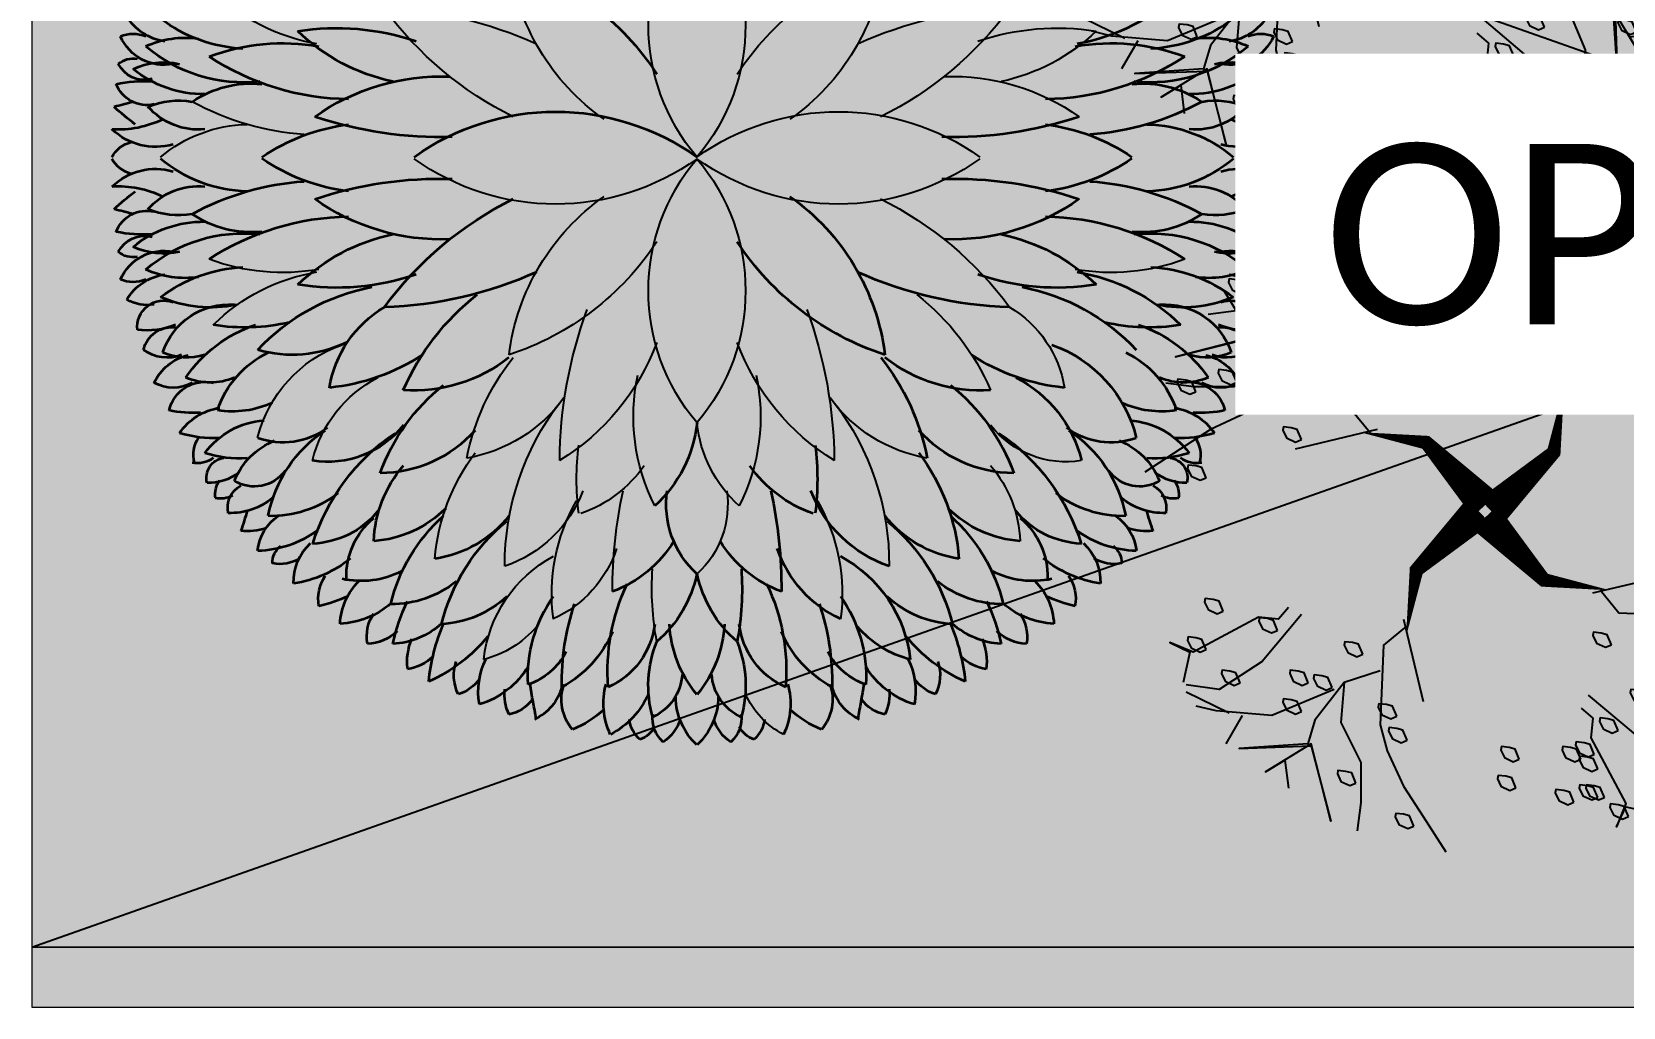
# Model space of a CAD drawing. Header units: millimetres. Extents: x -4167 to 87328, y -21481 to 19784.
# Drawn here: x 3985 to 4647, y 11500 to 11905 of the extents above; entities that cross this region are included whole.
import ezdxf

# ---------------------------------------------------------------- set-up
doc = ezdxf.new("R2010")
doc.units = ezdxf.units.MM
doc.header["$LTSCALE"] = 150
doc.linetypes.add('DASHED', pattern=[19.05, 12.7, -6.35])
for name, color, linetype in [('ad-Elevation 10', 8, 'Continuous'), ('ad-Furniture', 8, 'Continuous'), ('ad-Glass Sectionline', 140, 'Continuous'), ('ad-Text main', 7, 'Continuous')]:
    doc.layers.add(name, color=color, linetype=linetype)
doc.layers.add('ad-Landscape', color=7, linetype='Continuous', true_color=0x007f00)
doc.layers.add('ad-Landscape 2', color=7, linetype='Continuous', lineweight=35, true_color=0x264c00)
doc.styles.get("Standard").update_dxf_attribs({"font": 'calibril.ttf'})

# ---------------------------------------------------------------- blocks, each defined once
blk = doc.blocks.new('A$C61BE7BBE')
at = {"layer": 'ad-Landscape'}
for centre, radius, start, end in [((1.124, 0.963), 1.476, 139.5678, 220.4322), ((-1.124, 0.963), 1.476, 319.5678, 40.4322), ((-2.005, -0.521), 2.052, 33.3645, 71.7788), ((0.278, 1.632), 1.654, 187.071, 234.8541), ((-0.278, 1.632), 1.654, 305.1459, 352.929), ((2.521, 2.218), 1.411, 279.6586, 314.4053), ((-2.355, -1.807), 2.891, 65.6741, 88.2579), ((-0.182, 2.617), 2.589, 216.3709, 243.6204), ((2.355, -1.807), 2.891, 91.7421, 114.3259), ((0.182, 2.617), 2.589, 296.3796, 323.6291), ((-2.612, -0.83), 1.771, 71.0687, 99.21), ((-1.914, 1.938), 1.415, 226.1223, 258.1088), ((-1.853, -0.999), 1.59, 87.8069, 125.3426), ((2.722, 2.114), 1.948, 273.7396, 298.8178), ((-1.026, -1.431), 1.766, 54.4662, 125.5338), ((3.241, -0.766), 1.009, 49.8945, 88.7438), ((-1.026, 1.431), 1.766, 234.4662, 305.5338), ((1.124, -0.963), 1.476, 139.5678, 220.4322), ((1.026, 1.431), 1.766, 234.4662, 305.5338), ((-1.124, -0.963), 1.476, 319.5678, 40.4322), ((-0.182, -2.617), 2.589, 116.3796, 143.6291), ((-0.278, -1.632), 1.654, 7.071, 54.8541), ((2.005, 0.521), 2.052, 213.3645, 251.7788), ((-3.006, 0.698), 1.529, 249.608, 279.927), ((3.006, 0.698), 1.529, 260.073, 290.392), ((2.521, -2.218), 1.411, 45.5947, 80.3414), ((-0.504, -2.388), 1.772, 127.9554, 156.5901), ((-1.841, -1.801), 0.836, 120.6803, 170.6952), ((2.262, -2.222), 3.258, 159.8575, 179.5136), ((-2.262, -2.222), 3.258, 0.4864, 20.1425), ((-1.892, -0.74), 1.708, 301.6282, 339.5254), ((1.892, -0.74), 1.708, 200.4746, 238.3718), ((2.259, -2.257), 0.955, 13.7428, 70.7401), ((0.013, -2.499), 1.688, 11.0285, 38.5633), ((0.973, -1.875), 1.434, 167.8862, 206.8402), ((-0.973, -1.875), 1.434, 333.1598, 12.1138), ((1.894, -2.412), 0.921, 13.6684, 62.8823), ((-1.856, -1.09), 1.102, 279.7318, 323.9609), ((0.542, -2.951), 1.936, 142.5885, 180.2685), ((1.856, -1.09), 1.102, 216.0391, 260.2682), ((-0.542, -2.951), 1.936, 359.7315, 37.4115), ((-2.675, -1.508), 0.695, 260.6567, 321.7175), ((-0.947, -1.818), 0.953, 312.2631, 353.7786), ((-1.11, -2.329), 1.983, 352.8697, 7.1303), ((0.442, -3.021), 1.463, 4.5397, 37.072), ((-1.447, -2.814), 0.898, 139.4924, 177.6991), ((1.144, -1.7), 0.928, 214.9166, 251.0505), ((0.453, -2.514), 0.676, 171.3917, 227.835), ((-2.889, -3.142), 3.502, 359.9824, 12.0052), ((1.697, -2.079), 0.932, 201.0147, 251.0085), ((0.295, -3.161), 1.349, 149.987, 187.7695), ((-0.295, -3.161), 1.349, 352.2305, 30.013), ((1.405, -2.554), 0.868, 198.6878, 245.2839), ((-1.74, -3.125), 2.067, 349.3214, 4.0479), ((0.579, -3.745), 0.974, 6.4669, 61.6556), ((1.724, -2.922), 0.735, 220.3866, 256.092), ((-0.906, -3.641), 0.606, 297.2695, 335.9728)]:
    blk.add_arc(centre, radius, start, end, dxfattribs=at)
at = {"layer": 'ad-Landscape 2'}
for centre, radius, start, end in [((2.005, -0.521), 2.052, 108.2212, 146.6355), ((-2.521, 2.218), 1.411, 225.5947, 260.3414), ((-3.806, 1.227), 0.386, 211.1509, 261.8872), ((-3.242, 1.855), 1.065, 232.5105, 267.2521), ((2.612, -0.83), 1.771, 80.79, 108.9313), ((3.242, 1.855), 1.065, 272.7479, 307.4895), ((3.806, 1.227), 0.386, 278.1128, 328.8491), ((-4.09, 0.665), 0.235, 66.9546, 113.0454), ((-3.864, 1.022), 0.348, 203.9184, 280.7874), ((-3.715, 0.193), 0.678, 81.5557, 114.7052), ((-3.288, 1.64), 1.093, 229.5217, 276.1719), ((-3.006, -0.698), 1.529, 80.073, 110.392), ((1.914, 1.938), 1.415, 281.8912, 313.8777), ((3.006, -0.698), 1.529, 69.608, 99.927), ((3.288, 1.64), 1.093, 263.8281, 310.4783), ((3.715, 0.193), 0.678, 65.2948, 98.4443), ((3.864, 1.022), 0.348, 259.2126, 336.0816), ((4.09, 0.665), 0.235, 66.9546, 113.0454), ((-4.09, 0.554), 0.166, 79.3544, 130.2832), ((-3.868, 0.167), 0.526, 77.3912, 114.963), ((-2.506, 2.298), 1.873, 236.553, 269.3505), ((2.506, 2.298), 1.873, 270.6495, 303.447), ((3.868, 0.167), 0.526, 65.037, 102.6088), ((4.09, 0.554), 0.166, 49.7168, 100.6456), ((-4.007, 0.779), 0.214, 207.1935, 284.6897), ((-3.58, 1.265), 0.803, 230.6141, 270.7898), ((1.853, -0.999), 1.59, 54.6574, 92.1931), ((3.58, 1.265), 0.803, 269.2102, 309.3859), ((4.007, 0.779), 0.214, 255.3103, 332.8065), ((-4.021, -0.331), 0.887, 85.5415, 102.4704), ((-3.99, 0.621), 0.238, 201.2281, 283.0029), ((-3.234, -0.221), 0.76, 84.1206, 124.2254), ((3.234, -0.221), 0.76, 55.7746, 95.8794), ((3.99, 0.621), 0.238, 256.9971, 338.7719), ((4.021, -0.331), 0.887, 77.5296, 94.4585), ((-4.487, 1.629), 1.285, 281.6372, 288.0005), ((-3.052, 1.626), 1.72, 226.87, 233.5161), ((-3.761, -0.151), 0.567, 79.894, 113.0436), ((-3.616, 0.691), 0.486, 221.139, 275.5703), ((-2.722, 2.114), 1.948, 241.1822, 266.2604), ((3.616, 0.691), 0.486, 264.4297, 318.861), ((3.761, -0.151), 0.567, 66.9564, 100.106), ((3.052, 1.626), 1.72, 306.4839, 313.13), ((4.487, 1.629), 1.285, 251.9995, 258.3628), ((-4.197, 0.939), 0.734, 266.4289, 296.017), ((-3.241, -0.766), 1.009, 91.2562, 130.1055), ((-2.353, -1.17), 1.423, 97.042, 124.3197), ((-1.863, 3.033), 2.882, 251.6105, 271.7173), ((1.026, -1.431), 1.766, 54.4662, 125.5338), ((1.863, 3.033), 2.882, 268.2827, 288.3895), ((2.353, -1.17), 1.423, 55.6803, 82.958), ((4.197, 0.939), 0.734, 243.983, 273.5711), ((-3.927, 0.536), 0.456, 226.0882, 286.2369), ((-4.046, -0.101), 0.224, 105.3109, 151.5664), ((3.927, 0.536), 0.456, 253.7631, 313.9118), ((4.046, -0.101), 0.224, 28.4336, 74.6891), ((-4.046, 0.101), 0.224, 208.4336, 254.6891), ((-3.927, -0.536), 0.456, 73.7631, 133.9118), ((-3.241, 0.766), 1.009, 229.8945, 268.7438), ((-2.353, 1.17), 1.423, 235.6803, 262.958), ((2.353, 1.17), 1.423, 277.042, 304.3197), ((3.241, 0.766), 1.009, 271.2562, 310.1055), ((3.927, -0.536), 0.456, 46.0882, 106.2369), ((4.046, 0.101), 0.224, 285.3109, 331.5664), ((-4.197, -0.939), 0.734, 63.983, 93.5711), ((-3.616, -0.691), 0.486, 84.4297, 138.861), ((-2.722, -2.114), 1.948, 93.7396, 118.8178), ((-1.863, -3.033), 2.882, 88.2827, 108.3895), ((1.863, -3.033), 2.882, 71.6105, 91.7173), ((2.722, -2.114), 1.948, 61.1822, 86.2604), ((3.616, -0.691), 0.486, 41.139, 95.5703), ((4.197, -0.939), 0.734, 86.4289, 116.017), ((-3.052, -1.626), 1.72, 126.4839, 133.13), ((-1.853, 0.999), 1.59, 234.6574, 272.1931), ((0.278, -1.632), 1.654, 125.1459, 172.929), ((0.182, -2.617), 2.589, 36.3709, 63.6204), ((1.853, 0.999), 1.59, 267.8069, 305.3426), ((3.052, -1.626), 1.72, 46.87, 53.5161), ((-4.487, -1.629), 1.285, 71.9995, 78.3628), ((-3.99, -0.621), 0.238, 76.9971, 158.7719), ((-3.761, 0.151), 0.567, 246.9564, 280.106), ((-3.234, 0.221), 0.76, 235.7746, 275.8794), ((-2.506, -2.298), 1.873, 90.6495, 123.447), ((2.506, -2.298), 1.873, 56.553, 89.3505), ((3.234, 0.221), 0.76, 264.1206, 304.2254), ((3.761, 0.151), 0.567, 259.894, 293.0436), ((3.99, -0.621), 0.238, 21.2281, 103.0029), ((4.487, -1.629), 1.285, 101.6372, 108.0005), ((-4.021, 0.331), 0.887, 257.5296, 274.4585), ((-4.007, -0.779), 0.214, 75.3103, 152.8065), ((-3.58, -1.265), 0.803, 89.2102, 129.3859), ((-3.288, -1.64), 1.093, 83.8281, 130.4783), ((-1.914, -1.938), 1.415, 101.8912, 133.8777), ((1.914, -1.938), 1.415, 46.1223, 78.1088), ((3.288, -1.64), 1.093, 49.5217, 96.1719), ((3.58, -1.265), 0.803, 50.6141, 90.7898), ((4.021, 0.331), 0.887, 265.5415, 282.4704), ((4.007, -0.779), 0.214, 27.1935, 104.6897), ((-4.09, -0.554), 0.166, 229.7168, 280.6456), ((-3.864, -1.022), 0.348, 79.2126, 156.0816), ((-3.868, -0.167), 0.526, 245.037, 282.6088), ((-2.005, 0.521), 2.052, 288.2212, 326.6355), ((3.868, -0.167), 0.526, 257.3912, 294.963), ((3.864, -1.022), 0.348, 23.9184, 100.7874), ((4.09, -0.554), 0.166, 259.3544, 310.2832), ((-3.242, -1.855), 1.065, 92.7479, 127.4895), ((3.242, -1.855), 1.065, 52.5105, 87.2521), ((-4.09, -0.665), 0.235, 246.9546, 293.0454), ((-3.806, -1.227), 0.386, 98.1128, 148.8491), ((-3.715, -0.193), 0.678, 245.2948, 278.4443), ((-2.521, -2.218), 1.411, 99.6586, 134.4053), ((-2.612, 0.83), 1.771, 260.79, 288.9313), ((-2.355, 1.807), 2.891, 271.7421, 294.3259), ((2.355, 1.807), 2.891, 245.6741, 268.2579), ((2.612, 0.83), 1.771, 251.0687, 279.21), ((3.715, -0.193), 0.678, 261.5557, 294.7052), ((3.806, -1.227), 0.386, 31.1509, 81.8872), ((4.09, -0.665), 0.235, 246.9546, 293.0454), ((-3.983, -0.753), 0.314, 240.8349, 278.4067), ((-3.867, -1.227), 0.193, 69.404, 185.8133), ((-3.529, -0.17), 0.914, 246.6856, 281.9827), ((-2.07, -2.438), 1.53, 100.88, 136.8447), ((0.504, -2.388), 1.772, 23.4099, 52.0446), ((2.07, -2.438), 1.53, 43.1553, 79.12), ((3.529, -0.17), 0.914, 258.0173, 293.3144), ((3.867, -1.227), 0.193, 354.1867, 110.596), ((3.983, -0.753), 0.314, 261.5933, 299.1651), ((-3.393, -1.57), 0.508, 85.6371, 161.6343), ((1.841, -1.801), 0.836, 9.3048, 59.3197), ((3.393, -1.57), 0.508, 18.3657, 94.3629), ((-3.99, -0.707), 0.544, 262.7166, 292.3542), ((-3.806, -1.439), 0.213, 83.9314, 167.1466), ((-2.872, -2.169), 1.015, 108.9376, 145.3584), ((-3.278, 0.198), 1.427, 260.7451, 283.0431), ((3.278, 0.198), 1.427, 256.9569, 279.2549), ((2.872, -2.169), 1.015, 34.6416, 71.0624), ((3.99, -0.707), 0.544, 247.6458, 277.2834), ((3.806, -1.439), 0.213, 12.8534, 96.0686), ((-2.259, -2.257), 0.955, 109.2599, 166.2572), ((2.935, -0.536), 0.892, 243.9188, 286.3599), ((-3.843, -1.163), 0.285, 233.2838, 291.6454), ((-3.602, -1.788), 0.37, 103.9638, 154.6363), ((-3.699, -1.02), 0.428, 245.5975, 287.5893), ((-2.789, -2.062), 0.727, 116.203, 161.3292), ((-2.813, -0.17), 1.503, 275.6253, 303.1332), ((-2.053, -0.575), 1.111, 266.0484, 308.3502), ((-0.013, -2.499), 1.688, 141.4367, 168.9715), ((2.053, -0.575), 1.111, 231.6498, 273.9516), ((2.813, -0.17), 1.503, 236.8668, 264.3747), ((2.789, -2.062), 0.727, 18.6708, 63.797), ((3.699, -1.02), 0.428, 252.4107, 294.4025), ((3.602, -1.788), 0.37, 25.3637, 76.0362), ((3.843, -1.163), 0.285, 248.3546, 306.7162), ((-3.531, -1.186), 0.443, 246.5632, 293.4368), ((-1.894, -2.412), 0.921, 117.1177, 166.3316), ((3.531, -1.186), 0.443, 246.5632, 293.4368), ((-3.799, -1.387), 0.279, 240.3623, 299.6377), ((-3.566, -1.894), 0.271, 77.551, 166.3454), ((-0.957, -2.767), 1.425, 128.2279, 160.2669), ((0.957, -2.767), 1.425, 19.7331, 51.7721), ((3.566, -1.894), 0.271, 13.6546, 102.449), ((3.799, -1.387), 0.279, 240.3623, 299.6377), ((-3.646, -0.97), 0.879, 257.9266, 272.9974), ((-3.394, -2.243), 0.437, 98.927, 145.2152), ((-3.37, -1.133), 0.705, 261.247, 294.3965), ((3.37, -1.133), 0.705, 245.6035, 278.753), ((3.394, -2.243), 0.437, 34.7848, 81.073), ((3.646, -0.97), 0.879, 267.0026, 282.0734), ((-3.104, -2.475), 0.573, 93.6266, 144.2365), ((-3.002, -1.519), 0.544, 250.202, 306.221), ((0.947, -1.818), 0.953, 186.2214, 227.7369), ((2.675, -1.508), 0.695, 218.2825, 279.3433), ((3.002, -1.519), 0.544, 233.779, 289.798), ((3.104, -2.475), 0.573, 35.7635, 86.3734), ((-3.508, -1.218), 0.814, 252.4778, 273.2362), ((-3.413, -2.155), 0.239, 147.6824, 193.2452), ((-2.867, -2.536), 0.525, 111.9719, 158.1743), ((-2.167, -2.776), 0.96, 123.4494, 169.1419), ((-1.329, -3.259), 1.53, 124.2544, 162.4095), ((-2.301, -1.358), 0.927, 270.1716, 318.2607), ((2.301, -1.358), 0.927, 221.7393, 269.8284), ((1.329, -3.259), 1.53, 17.5905, 55.7456), ((2.167, -2.776), 0.96, 10.8581, 56.5506), ((2.867, -2.536), 0.525, 21.8257, 68.0281), ((3.508, -1.218), 0.814, 266.7638, 287.5222), ((3.413, -2.155), 0.239, 346.7548, 32.3176), ((-3.623, -2.031), 0.183, 257.9287, 308.8575), ((-3.324, -1.386), 0.793, 251.9877, 274.4337), ((-3.41, -2.32), 0.148, 98.297, 193.9033), ((-0.442, -3.021), 1.463, 142.928, 175.4603), ((1.11, -2.329), 1.983, 172.8697, 187.1303), ((3.324, -1.386), 0.793, 265.5663, 288.0123), ((3.41, -2.32), 0.148, 346.0967, 81.703), ((3.623, -2.031), 0.183, 231.1425, 282.0713), ((-3.547, -1.977), 0.379, 269.0458, 306.1809), ((-3.21, -2.109), 0.273, 237.8448, 324.6011), ((-1.144, -1.7), 0.928, 288.9495, 325.0834), ((1.447, -2.814), 0.898, 2.3009, 40.5076), ((3.21, -2.109), 0.273, 215.3989, 302.1552), ((3.547, -1.977), 0.379, 233.8191, 270.9542), ((-3.325, -2.438), 0.17, 143.7235, 189.2863), ((-3.218, -2.537), 0.186, 119.0055, 191.7638), ((-1.697, -2.079), 0.932, 288.9915, 338.9853), ((2.889, -3.142), 3.502, 167.9948, 180.0176), ((-0.453, -2.514), 0.676, 312.165, 8.6083), ((3.218, -2.537), 0.186, 348.2362, 60.9945), ((3.325, -2.438), 0.17, 350.7137, 36.2765), ((-3.454, -2.302), 0.168, 256.8191, 300.1098), ((-3.387, -2.087), 0.488, 268.4011, 309.1706), ((-3.088, -1.801), 0.795, 268.4481, 307.5281), ((3.088, -1.801), 0.795, 232.4719, 271.5519), ((3.387, -2.087), 0.488, 230.8294, 271.5989), ((3.454, -2.302), 0.168, 239.8902, 283.1809), ((-4.711, -2.181), 1.496, 339.5864, 345.4463), ((-2.833, -2.887), 0.356, 124.2819, 173.793), ((-2.813, -2.152), 0.645, 272.2183, 320.8436), ((-1.999, -3.032), 0.544, 129.3196, 181.7514), ((-2.402, -1.959), 0.821, 274.0733, 314.8771), ((-1.014, -3.524), 1.242, 131.6019, 166.473), ((-2.026, -2.069), 0.846, 278.5709, 321.5072), ((-0.488, -3.723), 1.408, 129.2482, 165.9132), ((2.026, -2.069), 0.846, 218.4928, 261.4291), ((0.488, -3.723), 1.408, 14.0868, 50.7518), ((2.402, -1.959), 0.821, 225.1229, 265.9267), ((1.014, -3.524), 1.242, 13.527, 48.3981), ((2.813, -2.152), 0.645, 219.1564, 267.7817), ((1.999, -3.032), 0.544, 358.2486, 50.6804), ((2.833, -2.887), 0.356, 6.207, 55.7181), ((4.711, -2.181), 1.496, 194.5537, 200.4136), ((-3.255, -2.307), 0.399, 262.2727, 289.059), ((-3.205, -2.09), 0.759, 271.415, 306.1567), ((3.205, -2.09), 0.759, 233.8433, 268.585), ((3.255, -2.307), 0.399, 250.941, 277.7273), ((-2.929, -2.933), 0.15, 126.1904, 182.5297), ((-2.554, -3.07), 0.372, 132.039, 182.3981), ((-1.405, -2.554), 0.868, 294.7161, 341.3122), ((-0.914, -2.323), 0.874, 290.1808, 328.5951), ((0.914, -2.323), 0.874, 211.4049, 249.8192), ((2.554, -3.07), 0.372, 357.6019, 47.961), ((2.929, -2.933), 0.15, 357.4703, 53.8096), ((-3.025, -2.67), 0.274, 258.7338, 302.0246), ((-3.055, -2.232), 0.863, 278.6128, 308.9762), ((-2.436, -2.424), 0.643, 257.6145, 296.9239), ((-0.579, -3.745), 0.974, 118.3444, 173.5331), ((1.74, -3.125), 2.067, 175.9521, 190.6786), ((2.436, -2.424), 0.643, 243.0761, 282.3855), ((3.055, -2.232), 0.863, 231.0238, 261.3872), ((3.025, -2.67), 0.274, 237.9754, 281.2662), ((-2.458, -3.195), 0.289, 145.3594, 190.9222), ((-2.128, -3.396), 0.461, 134.4168, 177.6352), ((-2.208, -2.504), 0.73, 268.9494, 309.1849), ((0.81, -3.717), 1.458, 154.4442, 184.6619), ((-0.876, -2.829), 0.895, 310.7887, 348.0381), ((0.876, -2.829), 0.895, 191.9619, 229.2113), ((-0.81, -3.717), 1.458, 355.3381, 25.5558), ((2.208, -2.504), 0.73, 230.8151, 271.0506), ((2.128, -3.396), 0.461, 2.3648, 45.5832), ((2.458, -3.195), 0.289, 349.0778, 34.6406), ((-3.046, -2.005), 1.281, 283.7152, 293.8565), ((-2.622, -2.757), 0.621, 273.0667, 310.2241), ((-0.915, -3.796), 1.32, 153.7814, 168.0611), ((-1.896, -2.617), 0.764, 273.1884, 312.6145), ((-0.211, -3.764), 1.016, 144.8498, 183.0189), ((0.211, -3.764), 1.016, 356.9811, 35.1502), ((1.896, -2.617), 0.764, 227.3855, 266.8116), ((0.915, -3.796), 1.32, 11.9389, 26.2186), ((2.622, -2.757), 0.621, 229.7759, 266.9333), ((3.046, -2.005), 1.281, 246.1435, 256.2848), ((-2.106, -3.468), 0.289, 145.3594, 190.9222), ((0.785, -3.797), 1.765, 161.3885, 181.2452), ((-0.785, -3.797), 1.765, 358.7548, 18.6115), ((2.106, -3.468), 0.289, 349.0778, 34.6406), ((-2.403, -3.194), 0.329, 272.3146, 313.7549), ((-2.239, -2.943), 0.581, 273.3251, 311.6636), ((-0.466, -3.951), 1.488, 157.2926, 174.0275), ((-1.724, -2.922), 0.735, 283.908, 319.6134), ((-1.37, -3.11), 0.824, 298.2203, 336.7804), ((-0.873, -3.314), 0.57, 293.7313, 353.3277), ((0.672, -3.334), 0.873, 183.0038, 219.6059), ((-0.672, -3.334), 0.873, 320.3941, 356.9962), ((0.873, -3.314), 0.57, 186.6723, 246.2687), ((1.37, -3.11), 0.824, 203.2196, 241.7797), ((0.466, -3.951), 1.488, 5.9725, 22.7074), ((2.239, -2.943), 0.581, 228.3364, 266.6749), ((2.403, -3.194), 0.329, 226.2451, 267.6854), ((-1.692, -3.651), 0.41, 156.3892, 187.6723), ((-2.444, -2.7), 1.205, 294.4744, 320.3824), ((0.485, -3.825), 0.838, 157.7226, 195.8673), ((-0.485, -3.825), 0.838, 344.1327, 22.2774), ((2.444, -2.7), 1.205, 219.6176, 245.5256), ((1.692, -3.651), 0.41, 352.3277, 23.6108), ((-2.158, -3.355), 0.356, 279.6308, 313.1371), ((-1.452, -3.751), 0.311, 161.2129, 206.1809), ((-1.034, -3.87), 0.552, 154.5471, 189.5144), ((-1.759, -3.363), 0.625, 286.9117, 328.7423), ((-1.383, -3.356), 0.488, 288.8174, 332.5625), ((1.383, -3.356), 0.488, 207.4375, 251.1826), ((1.759, -3.363), 0.625, 211.2577, 253.0883), ((1.034, -3.87), 0.552, 350.4856, 25.4529), ((1.452, -3.751), 0.311, 333.8191, 18.7871), ((2.158, -3.355), 0.356, 226.8629, 260.3692), ((-1.821, -3.599), 0.302, 287.3992, 323.6788), ((-0.466, -3.725), 0.359, 293.7056, 356.9487), ((0.466, -3.725), 0.359, 183.0513, 246.2944), ((1.821, -3.599), 0.302, 216.3212, 252.6008), ((-1.053, -3.888), 0.343, 173.8947, 205.1777), ((-1.415, -3.77), 0.269, 281.0401, 324.9578), ((5.866, -2.673), 7.168, 189.1667, 191.2403), ((-1.327, -3.744), 0.358, 294.3218, 345.6204), ((-0.641, -3.924), 0.342, 161.3254, 219.8207), ((-0.143, -3.955), 0.535, 164.7932, 204.8095), ((0.323, -3.905), 0.477, 180.4376, 227.2613), ((-0.323, -3.905), 0.477, 312.7387, 359.5624), ((0.906, -3.641), 0.606, 204.0272, 242.7305), ((0.143, -3.955), 0.535, 335.1905, 15.2068), ((0.641, -3.924), 0.342, 320.1793, 18.6746), ((1.327, -3.744), 0.358, 194.3796, 245.6782), ((-5.866, -2.673), 7.168, 348.7597, 350.8333), ((1.415, -3.77), 0.269, 215.0422, 258.9599), ((1.053, -3.888), 0.343, 334.8223, 6.1053), ((-1.18, -3.454), 0.743, 291.8594, 312.9677), ((-0.096, -4.063), 0.227, 172.7272, 229.0665), ((0.096, -4.063), 0.227, 310.9335, 7.2728), ((1.18, -3.454), 0.743, 227.0323, 248.1406), ((-0.266, -4.046), 0.225, 186.241, 229.1557), ((-0.491, -4.017), 0.214, 291.17, 329.5844), ((-0.414, -3.981), 0.305, 303.605, 342.9027), ((0.414, -3.981), 0.305, 197.0973, 236.395), ((0.491, -4.017), 0.214, 210.4156, 248.83), ((0.266, -4.046), 0.225, 310.8443, 353.759)]:
    blk.add_arc(centre, radius, start, end, dxfattribs=at)
blk = doc.blocks.new('A$C1DD67A25')
at = {"layer": 'ad-Landscape'}
for points in [[(362.2, 368.8, 36.2, 14.5, 0), (424, 434.3, 14.5, 0.724, 0), (490.5, 444.8, 0, 0, 0), (450.9, 444.8, 0, 0, 0), (475.6, 527.6, 0, 0, 0), (470.7, 544.9, 0, 0, 0), (382.1, 603.6, 0, 0, 0), (406.7, 583.1, 0, 0, 0), (362.2, 579.4, 0, 0, 0), (406.7, 583.1, 0, 0, 0), (470.7, 544.9, 0, 0, 0), (436.3, 652.2, 0, 0, 0), (485.7, 696.8, 0, 0, 0), (433.7, 652.2, 0, 0, 0), (421.4, 696.8, 0, 0, 0), (428.8, 717.7, 0, 0, 0), (416.5, 696.8, 0, 0, 0), (374.6, 720.9, 0, 0, 0), (416.5, 696.8, 0, 0, 0), (325.2, 724.6, 0, 0, 0)], [(355.7, 362.2, 36.2, 14.5, 0), (290.2, 424, 14.5, 0.724, 0), (279.7, 490.5, 0, 0, 0), (279.7, 450.9, 0, 0, 0), (197, 475.6, 0, 0, 0), (179.7, 470.7, 0, 0, 0), (121, 382.1, 0, 0, 0), (141.5, 406.7, 0, 0, 0), (145.1, 362.2, 0, 0, 0), (141.5, 406.7, 0, 0, 0), (179.7, 470.7, 0, 0, 0), (72.3, 436.3, 0, 0, 0), (27.7, 485.7, 0, 0, 0), (72.3, 433.7, 0, 0, 0), (27.7, 421.4, 0, 0, 0), (6.8, 428.8, 0, 0, 0), (27.7, 416.5, 0, 0, 0), (3.6, 374.6, 0, 0, 0), (27.7, 416.5, 0, 0, 0), (0, 325.2, 0, 0, 0)], [(368.8, 362.3, 36.2, 14.5, 0), (434.3, 300.6, 14.5, 0.724, 0), (444.8, 234, 0, 0, 0), (444.8, 273.6, 0, 0, 0), (527.6, 249, 0, 0, 0), (544.9, 253.8, 0, 0, 0), (603.6, 342.5, 0, 0, 0), (583.1, 317.8, 0, 0, 0), (579.4, 362.3, 0, 0, 0), (583.1, 317.8, 0, 0, 0), (544.9, 253.8, 0, 0, 0), (652.2, 288.3, 0, 0, 0), (696.8, 238.9, 0, 0, 0), (652.2, 290.9, 0, 0, 0), (696.8, 303.2, 0, 0, 0), (717.7, 295.7, 0, 0, 0), (696.8, 308.1, 0, 0, 0), (720.9, 350, 0, 0, 0), (696.8, 308.1, 0, 0, 0), (724.6, 399.3, 0, 0, 0)], [(362.3, 355.7, 36.2, 14.5, 0), (300.6, 290.2, 14.5, 0.724, 0), (234, 279.7, 0, 0, 0), (273.6, 279.7, 0, 0, 0), (249, 197, 0, 0, 0), (253.8, 179.7, 0, 0, 0), (342.5, 121, 0, 0, 0), (317.8, 141.5, 0, 0, 0), (362.3, 145.1, 0, 0, 0), (317.8, 141.5, 0, 0, 0), (253.8, 179.7, 0, 0, 0), (288.3, 72.3, 0, 0, 0), (238.9, 27.7, 0, 0, 0), (290.9, 72.3, 0, 0, 0), (303.2, 27.7, 0, 0, 0), (295.7, 6.8, 0, 0, 0), (308.1, 27.7, 0, 0, 0), (350, 3.6, 0, 0, 0), (308.1, 27.7, 0, 0, 0), (399.3, 0, 0, 0, 0)]]:
    blk.add_lwpolyline(points, format="xyseb", dxfattribs=at)
for points in [[(329.8, 738.4), (334.2, 748.9), (340.5, 750.7), (348.7, 751.6), (349.4, 748), (345.6, 740.1), (336.1, 735.7)], [(376.3, 708.2), (380.7, 718.7), (387, 720.5), (395.2, 721.4), (395.9, 717.8), (392, 709.9), (382.6, 705.5)], [(405, 718.3), (409.4, 728.8), (415.7, 730.6), (423.9, 731.5), (424.5, 727.9), (420.7, 720), (411.3, 715.6)], [(204.6, 698.2), (209, 708.8), (215.3, 710.5), (223.5, 711.4), (224.1, 707.8), (220.3, 700), (210.9, 695.5)], [(405, 693.2), (409.4, 703.8), (415.7, 705.5), (423.9, 706.4), (424.5, 702.9), (420.7, 695), (411.3, 690.6)], [(179.5, 653.1), (183.9, 663.6), (190.2, 665.4), (198.4, 666.3), (199, 662.7), (195.2, 654.8), (185.8, 650.4)], [(358.4, 648.1), (362.8, 658.7), (369.1, 660.4), (377.3, 661.3), (378, 657.7), (374.2, 649.8), (364.7, 645.4)], [(473, 653.1), (477.4, 663.6), (483.7, 665.4), (491.9, 666.3), (492.5, 662.7), (488.7, 654.8), (479.3, 650.4)], [(558.8, 643.1), (563.2, 653.7), (569.5, 655.4), (577.7, 656.3), (578.3, 652.7), (574.5, 644.8), (565.1, 640.4)], [(136.6, 638.1), (141, 648.7), (147.3, 650.4), (155.5, 651.3), (156.1, 647.7), (152.3, 639.9), (142.9, 635.4)], [(258.3, 628), (262.7, 638.6), (269, 640.3), (277.2, 641.2), (277.8, 637.7), (274, 629.8), (264.6, 625.4)], [(433.6, 638.1), (438, 648.7), (444.3, 650.4), (452.5, 651.3), (453.2, 647.7), (449.4, 639.9), (439.9, 635.4)], [(483.7, 638.1), (488, 648.7), (494.3, 650.4), (502.5, 651.3), (503.2, 647.7), (499.4, 639.9), (490, 635.4)], [(490.9, 623), (495.3, 633.6), (501.5, 635.3), (509.7, 636.3), (510.4, 632.7), (506.6, 624.8), (497.2, 620.4)], [(576.7, 638.1), (581.1, 648.7), (587.4, 650.4), (595.6, 651.3), (596.2, 647.7), (592.4, 639.9), (583, 635.4)], [(193.8, 608), (198.2, 618.5), (204.5, 620.2), (212.7, 621.2), (213.4, 617.6), (209.6, 609.7), (200.1, 605.3)], [(243.9, 593), (248.3, 603.5), (254.6, 605.3), (262.8, 606.2), (263.5, 602.6), (259.7, 594.7), (250.2, 590.3)], [(444.3, 603), (448.7, 613.5), (455, 615.3), (463.2, 616.2), (463.9, 612.6), (460, 604.7), (450.6, 600.3)], [(612.5, 593), (616.8, 603.5), (623.1, 605.3), (631.3, 606.2), (632, 602.6), (628.2, 594.7), (618.8, 590.3)], [(140.2, 588), (144.5, 598.6), (150.8, 600.3), (159, 601.2), (159.7, 597.6), (155.9, 589.7), (146.4, 585.3)], [(548.1, 588), (552.5, 598.6), (558.8, 600.3), (567, 601.2), (567.6, 597.6), (563.8, 589.7), (554.4, 585.3)], [(233.2, 557.8), (237.6, 568.4), (243.9, 570.1), (252.1, 571.1), (252.7, 567.5), (248.9, 559.6), (239.5, 555.2)], [(580.3, 562.9), (584.7, 573.5), (591, 575.2), (599.2, 576.2), (599.9, 572.6), (596.1, 564.7), (586.6, 560.3)], [(376.3, 542.9), (380.7, 553.4), (387, 555.2), (395.2, 556.1), (395.9, 552.5), (392, 544.6), (382.6, 540.2)], [(476.5, 547.9), (480.9, 558.4), (487.2, 560.2), (495.4, 561.1), (496.1, 557.5), (492.3, 549.6), (482.8, 545.2)], [(526.6, 527.8), (531, 538.3), (537.3, 540.1), (545.5, 541), (546.2, 537.4), (542.4, 529.5), (532.9, 525.1)], [(469.3, 517.8), (473.7, 528.4), (480, 530.1), (488.2, 531), (488.9, 527.4), (485.1, 519.5), (475.6, 515.1)], [(623.2, 497.7), (627.6, 508.3), (633.9, 510), (642.1, 511), (642.8, 507.4), (639, 499.5), (629.5, 495.1)], [(25.7, 477.7), (30.1, 488.2), (36.4, 490), (44.6, 490.9), (45.2, 487.3), (41.4, 479.4), (32, 475)], [(90, 482.8), (94.4, 493.3), (100.7, 495.1), (108.9, 496), (109.6, 492.4), (105.8, 484.5), (96.3, 480.1)], [(591, 482.8), (595.4, 493.3), (601.7, 495.1), (609.9, 496), (610.6, 492.4), (606.7, 484.5), (597.3, 480.1)], [(666.1, 487.8), (670.5, 498.3), (676.8, 500.1), (685, 501), (685.7, 497.4), (681.9, 489.5), (672.4, 485.1)], [(72.1, 457.7), (76.5, 468.3), (82.8, 470), (91, 470.9), (91.7, 467.3), (87.9, 459.5), (78.4, 455)], [(111.6, 447.6), (116, 458.2), (122.3, 459.9), (130.5, 460.8), (131.1, 457.2), (127.3, 449.4), (117.9, 444.9)], [(75.8, 437.6), (80.2, 448.2), (86.5, 449.9), (94.7, 450.9), (95.3, 447.3), (91.5, 439.4), (82.1, 435)], [(555.2, 437.6), (559.6, 448.2), (565.9, 449.9), (574.1, 450.9), (574.8, 447.3), (571, 439.4), (561.5, 435)], [(150.9, 412.6), (155.3, 423.1), (161.6, 424.9), (169.8, 425.8), (170.5, 422.2), (166.7, 414.3), (157.2, 409.9)], [(655.4, 397.5), (659.8, 408.1), (666.1, 409.8), (674.3, 410.7), (675, 407.1), (671.2, 399.2), (661.7, 394.8)], [(4.2, 357.5), (8.6, 368), (14.9, 369.8), (23.1, 370.7), (23.8, 367.1), (20, 359.2), (10.5, 354.8)], [(40, 292.3), (44.4, 302.8), (50.7, 304.6), (58.9, 305.5), (59.6, 301.9), (55.7, 294), (46.3, 289.6)], [(111.6, 272.2), (116, 282.8), (122.3, 284.5), (130.5, 285.4), (131.1, 281.8), (127.3, 273.9), (117.9, 269.5)], [(637.6, 257.2), (641.9, 267.8), (648.2, 269.5), (656.4, 270.5), (657.1, 266.9), (653.3, 259), (643.9, 254.6)], [(47.1, 232.2), (51.5, 242.7), (57.8, 244.5), (66, 245.4), (66.7, 241.8), (62.9, 233.9), (53.4, 229.5)], [(229.6, 222.1), (234, 232.6), (240.3, 234.4), (248.5, 235.3), (249.2, 231.7), (245.3, 223.8), (235.9, 219.4)], [(580.3, 237.2), (584.7, 247.7), (591, 249.5), (599.2, 250.4), (599.9, 246.8), (596.1, 238.9), (586.6, 234.5)], [(100.8, 212.1), (105.2, 222.7), (111.5, 224.4), (119.7, 225.3), (120.4, 221.7), (116.5, 213.8), (107.1, 209.4)], [(490.9, 212.1), (495.3, 222.7), (501.5, 224.4), (509.7, 225.3), (510.4, 221.7), (506.6, 213.8), (497.2, 209.4)], [(655.4, 217.1), (659.8, 227.6), (666.1, 229.4), (674.3, 230.3), (675, 226.7), (671.2, 218.8), (661.7, 214.4)], [(90, 192), (94.4, 202.6), (100.7, 204.3), (108.9, 205.3), (109.6, 201.7), (105.8, 193.8), (96.3, 189.4)], [(161.6, 197), (166, 207.6), (172.3, 209.3), (180.5, 210.2), (181.2, 206.6), (177.3, 198.8), (167.9, 194.4)], [(97.2, 187), (101.6, 197.6), (107.9, 199.3), (116.1, 200.3), (116.8, 196.7), (113, 188.8), (103.5, 184.4)], [(168.8, 187), (173.2, 197.6), (179.5, 199.3), (187.7, 200.3), (188.4, 196.7), (184.5, 188.8), (175.1, 184.4)], [(523, 177.1), (527.4, 187.6), (533.7, 189.4), (541.9, 190.3), (542.5, 186.7), (538.7, 178.8), (529.3, 174.4)], [(548.1, 182.1), (552.5, 192.6), (558.8, 194.4), (567, 195.3), (567.6, 191.7), (563.8, 183.8), (554.4, 179.4)], [(619.7, 182.1), (624.1, 192.6), (630.4, 194.4), (638.6, 195.3), (639.2, 191.7), (635.4, 183.8), (626, 179.4)], [(93.7, 157), (98.1, 167.6), (104.4, 169.3), (112.6, 170.2), (113.2, 166.6), (109.4, 158.7), (100, 154.3)], [(190.3, 162), (194.7, 172.5), (201, 174.3), (209.2, 175.2), (209.8, 171.6), (206, 163.7), (196.6, 159.3)], [(25.7, 152), (30.1, 162.6), (36.4, 164.3), (44.6, 165.2), (45.2, 161.6), (41.4, 153.7), (32, 149.3)], [(455.1, 146.9), (459.5, 157.5), (465.8, 159.2), (474, 160.1), (474.6, 156.5), (470.8, 148.6), (461.4, 144.2)], [(555.2, 152), (559.6, 162.6), (565.9, 164.3), (574.1, 165.2), (574.8, 161.6), (571, 153.7), (561.5, 149.3)], [(222.5, 131.9), (226.9, 142.5), (233.2, 144.2), (241.4, 145.2), (242, 141.6), (238.2, 133.7), (228.8, 129.3)], [(444.3, 121.8), (448.7, 132.4), (455, 134.1), (463.2, 135.1), (463.9, 131.5), (460, 123.6), (450.6, 119.2)], [(247.5, 106.9), (251.9, 117.4), (258.2, 119.2), (266.4, 120.1), (267.1, 116.5), (263.2, 108.6), (253.8, 104.2)], [(168.8, 96.8), (173.2, 107.3), (179.5, 109.1), (187.7, 110), (188.4, 106.4), (184.5, 98.5), (175.1, 94.1)], [(243.9, 91.8), (248.3, 102.4), (254.6, 104.1), (262.8, 105), (263.5, 101.4), (259.7, 93.5), (250.2, 89.1)], [(261.8, 101.9), (266.2, 112.4), (272.5, 114.2), (280.7, 115.1), (281.4, 111.5), (277.6, 103.6), (268.1, 99.2)], [(326.3, 101.9), (330.7, 112.4), (337, 114.2), (345.2, 115.1), (345.8, 111.5), (342, 103.6), (332.6, 99.2)], [(133, 81.8), (137.4, 92.4), (143.7, 94.1), (151.9, 95), (152.6, 91.4), (148.8, 83.6), (139.3, 79.1)], [(183.1, 76.8), (187.5, 87.4), (193.8, 89.1), (202, 90.1), (202.7, 86.5), (198.9, 78.6), (189.4, 74.2)], [(329.8, 71.7), (334.2, 82.3), (340.5, 84), (348.7, 84.9), (349.4, 81.4), (345.6, 73.5), (336.1, 69.1)], [(498, 76.8), (502.4, 87.4), (508.7, 89.1), (516.9, 90.1), (517.5, 86.5), (513.7, 78.6), (504.3, 74.2)], [(236.8, 61.7), (241.2, 72.3), (247.5, 74), (255.7, 75), (256.4, 71.4), (252.6, 63.5), (243.1, 59.1)], [(243.9, 61.7), (248.3, 72.3), (254.6, 74), (262.8, 75), (263.5, 71.4), (259.7, 63.5), (250.2, 59.1)], [(269, 56.8), (273.3, 67.3), (279.6, 69.1), (287.8, 70), (288.5, 66.4), (284.7, 58.5), (275.3, 54.1)], [(211.7, 41.7), (216.1, 52.2), (222.4, 54), (230.6, 54.9), (231.3, 51.3), (227.5, 43.4), (218, 39)], [(437.2, 31.7), (441.6, 42.3), (447.9, 44), (456.1, 44.9), (456.7, 41.3), (452.9, 33.4), (443.5, 29)]]:
    blk.add_lwpolyline(points, close=True, dxfattribs=at)
for points in [[(279.7, 483.1), (255.6, 502.9), (252, 586.7), (259.3, 613.9), (276.6, 651), (297, 682.8), (321.1, 719.8)], [(214.2, 542.2), (183.3, 581.8), (176, 606.5), (103.7, 611.3), (179.7, 608.7), (200.1, 687.7), (179.7, 606.5), (131.5, 636), (151.9, 623.7), (155.6, 653.2)], [(252, 529.8), (214.2, 542.2), (210.6, 584.1), (231.5, 626.3), (231.5, 668.2), (227.9, 697.7)], [(463.2, 569), (475.6, 579.4), (473.3, 600.4), (510.3, 669.1), (500.3, 693.6), (510.3, 672.7), (542.2, 679.5)], [(470.7, 555.3), (520.1, 596.7), (549.6, 641.8), (544.8, 676.3)], [(574.3, 631.3), (552.2, 676.3)], [(549.6, 520.8), (576.9, 586.3), (572, 644.9), (566.8, 665.9)], [(542.2, 510.3), (581.8, 541.2), (606.5, 548.5), (611.3, 620.8), (608.7, 544.9), (687.7, 524.4), (606.5, 544.9), (636, 593.1), (623.7, 572.6), (653.2, 569)], [(576.9, 617.7), (606.5, 634.9)], [(106.9, 576.9), (89.6, 606.5)], [(93.2, 574.3), (48.2, 552.2)], [(203.8, 549.6), (138.3, 576.9), (79.6, 572), (58.7, 566.8)], [(276.6, 475.6), (297, 562)], [(155.6, 463.2), (145.1, 475.6), (124.2, 473.3), (55.5, 510.3), (30.9, 500.3), (51.9, 510.3), (45, 542.2)], [(169.2, 470.7), (127.8, 520.1), (82.8, 549.6), (48.2, 544.8)], [(529.8, 472.6), (542.2, 510.3), (584.1, 513.9), (626.3, 493), (668.2, 493), (697.7, 496.7)], [(483.1, 444.8), (502.9, 468.9), (586.7, 472.6), (613.9, 465.3), (651, 448), (682.8, 427.5), (719.8, 403.4)], [(475.6, 448), (562, 427.5)], [(241.5, 279.7), (221.7, 255.6), (137.9, 252), (110.6, 259.3), (73.6, 276.6), (41.8, 297), (4.7, 321.1)], [(249, 276.6), (162.6, 297)], [(194.7, 252), (182.4, 214.2), (140.5, 210.6), (98.3, 231.5), (56.4, 231.5), (26.8, 227.9)], [(555.3, 253.8), (596.7, 204.5), (641.8, 174.9), (676.3, 179.8)], [(569, 261.3), (579.4, 249), (600.4, 251.2), (669.1, 214.2), (693.6, 224.3), (672.7, 214.2), (679.5, 182.4)], [(444.8, 241.5), (468.9, 221.7), (472.6, 137.9), (465.3, 110.6), (448, 73.6), (427.5, 41.8), (403.4, 4.7)], [(448, 249), (427.5, 162.6)], [(182.4, 214.2), (142.8, 183.3), (118.1, 176), (113.2, 103.7), (115.8, 179.7), (36.9, 200.1), (118.1, 179.7), (88.5, 131.5), (100.9, 151.9), (71.3, 155.6)], [(174.9, 203.8), (147.6, 138.3), (152.5, 79.6), (157.7, 58.7)], [(472.6, 194.7), (510.3, 182.4), (513.9, 140.5), (493, 98.3), (493, 56.4), (496.7, 26.8)], [(253.8, 169.2), (204.5, 127.8), (174.9, 82.8), (179.8, 48.2)], [(510.3, 182.4), (541.2, 142.8), (548.5, 118.1), (620.8, 113.2), (544.9, 115.8), (524.4, 36.9), (544.9, 118.1), (593.1, 88.5), (572.6, 100.9), (569, 71.3)], [(520.8, 174.9), (586.3, 147.6), (644.9, 152.5), (665.9, 157.7)], [(631.3, 150.2), (676.3, 172.3)], [(261.3, 155.6), (249, 145.1), (251.2, 124.2), (214.2, 55.5), (224.3, 30.9), (214.2, 51.9), (182.4, 45)], [(617.7, 147.6), (634.9, 118.1)], [(147.6, 106.9), (118.1, 89.6)], [(150.2, 93.2), (172.3, 48.2)]]:
    blk.add_lwpolyline(points, dxfattribs=at)
blk = doc.blocks.new('A$C06C421F0')
at = {"layer": 'ad-Landscape'}
blk.add_lwpolyline([(479.95, 441.94), (499.63, 465.89), (582.88, 469.51), (609.99, 462.28), (646.77, 445.1), (678.39, 424.76), (715.18, 400.81)], dxfattribs=at)
blk.add_lwpolyline([(366.46, 359.97, 35.98, 14.39, 0), (431.54, 298.66, 14.39, 0.72, 0), (441.94, 232.52, 0, 0, 0), (441.94, 271.88, 0, 0, 0), (524.19, 247.36, 0, 0, 0), (541.37, 252.2, 0, 0, 0), (599.67, 340.29, 0, 0, 0), (579.33, 315.77, 0, 0, 0), (575.71, 359.97, 0, 0, 0), (579.33, 315.77, 0, 0, 0), (541.37, 252.2, 0, 0, 0), (648.03, 286.4, 0, 0, 0), (692.32, 237.36, 0, 0, 0), (648.03, 288.98, 0, 0, 0), (692.32, 301.25, 0, 0, 0), (713.11, 293.82, 0, 0, 0), (692.32, 306.09, 0, 0, 0), (716.27, 347.71, 0, 0, 0), (692.32, 306.09, 0, 0, 0), (719.89, 396.76, 0, 0, 0)], format="xyseb", dxfattribs=at)
blk = doc.blocks.new('zw$2BF5')
at = {"transparency": 33554559}
h = blk.add_hatch(color=256, dxfattribs=at)
h.dxf.hatch_style = 1
h.set_gradient(color1=(153, 204, 0), color2=(63, 127, 0), name='INVSPHERICAL')
h.paths.add_polyline_path([(1700, 0), (0, 0), (0, -600), (1700, -600)])
at = {"layer": 'ad-Elevation 10', "lineweight": 9}
blk.add_lwpolyline([(1700, 0), (0, 0), (0, -600), (1700, -600)], close=True, dxfattribs=at)
at = {"layer": 'ad-Elevation 10', "linetype": 'DASHED'}
for points in [[(0, 0), (1700, -600)], [(0, -600), (1700, 0)]]:
    blk.add_lwpolyline(points, dxfattribs=at)
at = {"xscale": -57.34105759339501, "yscale": 57.34105759339504, "zscale": 57.34105759339504}
blk.add_blockref('A$C61BE7BBE', (276.64, -272), dxfattribs=at)
at = {"layer": 'ad-Landscape'}
for name, p, xscale, yscale, zscale in [('A$C1DD67A25', (704.43, -281.77), -0.395767119159003, 0.3957671191590032, 0.3957671191590032), ('A$C06C421F0', (1161, -552.4), -0.7144563243118908, 0.7144563243118911, 0.7144563243118911), ('A$C1DD67A25', (747.8, -562.25), -0.395767119159003, 0.3957671191590032, 0.3957671191590032)]:
    blk.add_blockref(name, p, dxfattribs=dict(at, xscale=xscale, yscale=yscale, zscale=zscale))
at = {"layer": 'ad-Text main', "insert": (851.71, -304.06), "char_height": 75, "width": 627.3729, "attachment_point": 5, "bg_fill": 2}
blk.add_mtext('OPEN TO SKY', dxfattribs=at)
blk = doc.blocks.new('zw$BB2B')
at = {"layer": 'ad-Glass Sectionline', "transparency": 33554559}
h = blk.add_hatch(color=256, dxfattribs=at)
h.dxf.hatch_style = 1
h.paths.add_polyline_path([(5685, 11525), (3985, 11525), (3985, 11500), (5685, 11500)])
at = {"layer": 'ad-Elevation 10', "lineweight": 9}
blk.add_lwpolyline([(5685, 11525), (3985, 11525), (3985, 11500), (5685, 11500)], close=True, dxfattribs=at)
at = {"rotation": 359.9999999999997}
blk.add_blockref('zw$2BF5', (3985, 12125), dxfattribs=at)
blk = doc.blocks.new('1215_East Villa')
at = {"layer": 'ad-Furniture'}
blk.add_blockref('zw$BB2B', (0, 0), dxfattribs=at)

msp = doc.modelspace()

# ---------------------------------------------------------------- block references
msp.add_blockref('1215_East Villa', (0, 0))

doc.saveas('drawing.dxf')
